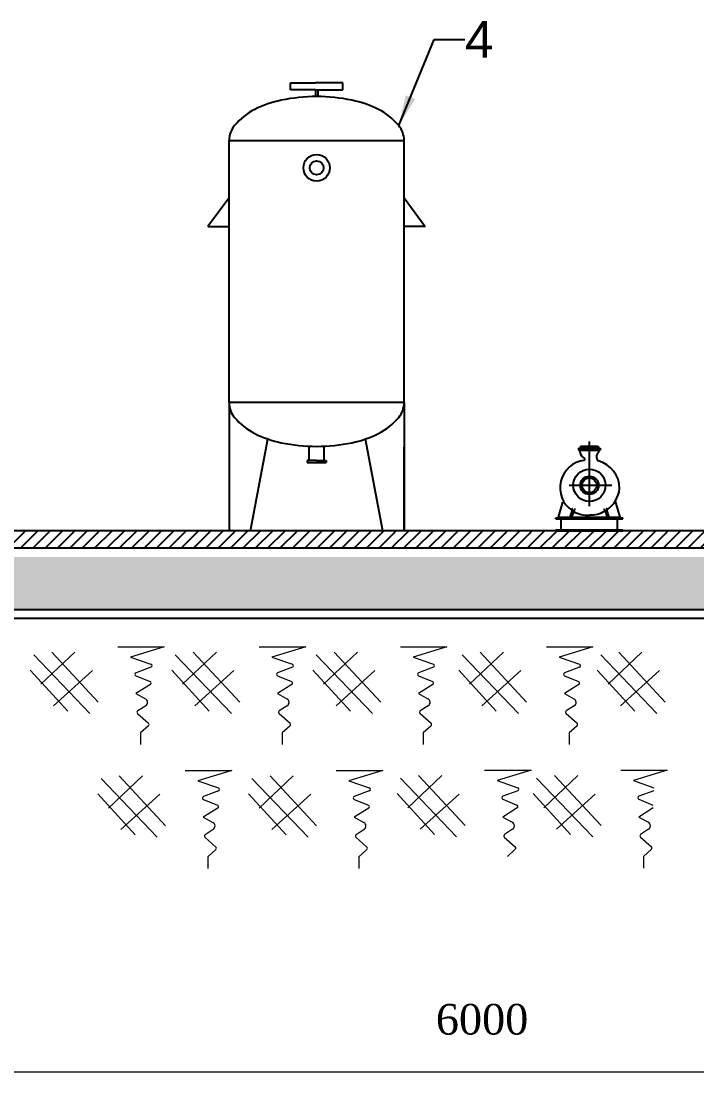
# Model space of a CAD drawing. Header units: inches. Extents: x 102447 to 288095, y 37526 to 105682.
# Drawn here: x 107217 to 107880, y 76826 to 77856 of the extents above; entities that cross this region are included whole.
import ezdxf

# ---------------------------------------------------------------- set-up
doc = ezdxf.new("R2010")
doc.units = ezdxf.units.IN
doc.header["$LTSCALE"] = 200
doc.header["$MEASUREMENT"] = 0
for name, pattern in [('CENTER', [17.5, 13, -1.5, 1.5, -1.5]), ('DASHED2', [0.375, 0.25, -0.125]), ('HIDDENX2', [0.75, 0.5, -0.25])]:
    doc.linetypes.add(name, pattern=pattern)
for name, color, linetype, lineweight in [('cat', 5, 'DASHED2', 25), ('KI HIEU', 40, 'Continuous', 25), ('kich thuoc', 112, 'Continuous', 18), ('nen', 30, 'Continuous', 20)]:
    doc.layers.add(name, color=color, linetype=linetype, lineweight=lineweight)
doc.styles.get("Standard").update_dxf_attribs({"font": 'Font - TrueType - Arial.ttf'})
doc.dimstyles.get("Standard").update_dxf_attribs({"dimtxt": 30, "dimasz": 30, "dimexe": 0.18, "dimexo": 0.0625, "dimgap": 1, "dimtad": 1, "dimtoh": 1, "dimdec": 0, "dimzin": 0, "dimdsep": 46, "dimtxsty": 'Standard', "dimcen": 0.09, "dimadec": 0, "dimazin": 0, "dimtfac": 1, "dimtdec": 0, "dimtofl": 0, "dimtmove": 0, "dimatfit": 3, "dimfxl": 1, "dimtolj": 1, "dimtzin": 0, "dimarcsym": 0})
pattern_1 = [(45, (74868.65, 69824.75), (-6.0569414, 6.0569414), [])]

# ---------------------------------------------------------------- blocks, each defined once
blk = doc.blocks.new('PUMP-5-F')
at = {"color": 8, "linetype": 'CENTER', "ltscale": 0.1}
for p, q in [((0, -0.2), (0, 0.42)), ((-0.194, 0), (0.214, 0))]:
    blk.add_line(p, q, dxfattribs=at)
for p, q in [((-0.104, 0.355), (0.104, 0.355)), ((-0.104, 0.355), (-0.104, 0.335)), ((-0.104, 0.335), (0.104, 0.335)), ((-0.089, 0.315), (-0.092, 0.335)), ((-0.084, 0.375), (0.084, 0.375)), ((-0.084, 0.375), (-0.084, 0.355)), ((0.084, 0.375), (0.084, 0.355)), ((0.089, 0.315), (0.089, 0.335)), ((0.104, 0.355), (0.104, 0.335)), ((-0.295, -0.304), (-0.253, -0.16)), ((0.295, -0.304), (0.25, -0.15)), ((-0.165, -0.238), (-0.186, -0.304)), ((-0.15, -0.243), (-0.17, -0.304)), ((0.15, -0.243), (0.17, -0.304)), ((0.165, -0.238), (0.186, -0.304)), ((-0.32, -0.32), (-0.32, -0.31)), ((-0.32, -0.31), (0.32, -0.31)), ((-0.32, -0.32), (0.32, -0.32)), ((-0.295, -0.304), (0.295, -0.304)), ((-0.27, -0.425), (-0.27, -0.32)), ((0.27, -0.425), (0.27, -0.32)), ((0.32, -0.32), (0.32, -0.31)), ((-0.32, -0.425), (0.32, -0.425)), ((-0.32, -0.435), (-0.32, -0.425)), ((-0.32, -0.435), (0.32, -0.435)), ((0.32, -0.435), (0.32, -0.425))]:
    blk.add_line(p, q)
for radius in [0.154, 0.0878, 0.0706]:
    blk.add_circle((0, 0), radius)
for centre, radius, start, end in [((-0.012, 0.328), 0.0787, 189.3044, 241.7281), ((0.119, 0.273), 0.0518, 126.0695, 228.3449), ((-0.017, -0.023), 0.264, 96.9255, 235.7497), ((-0.055, 0.249), 0.0117, 303.9544, 56.0456), ((0.011, -0.033), 0.278, 0.3028, 74.4939), ((0.01, -0.003), 0.28, 303.4296, 354.1995), ((-0.18, -0.232), 0.0169, 336.5811, 49.1689), ((-0.017, 0.001), 0.286, 241.6313, 273.3611), ((-0.137, -0.245), 0.0136, 76.3265, 170.9387), ((0.005, 0.005), 0.289, 268.948, 300.2335), ((0.137, -0.245), 0.0136, 9.0613, 103.6735), ((0.18, -0.232), 0.0169, 130.8311, 203.4189)]:
    blk.add_arc(centre, radius, start, end)

msp = doc.modelspace()

# ---------------------------------------------------------------- hatches: boundary and pattern name
at = {"layer": 'cat'}
h = msp.add_hatch(dxfattribs=at)
h.set_pattern_fill('ANSI31', color=256, scale=68.526469, style=0)
h.set_pattern_definition([(45, (73707.245, 69821.266), (-6.0569414, 6.0569414), [])])
edge = h.paths.add_edge_path()
edge.add_line((104865.1, 77346.3), (106052.1, 77346.3))
h.paths.add_polyline_path([(109134.6, 77356.6), (109134.6, 77339.5), (110059.7, 77339.5), (110059.7, 77356.6)])
h = msp.add_hatch(dxfattribs=at)
h.set_pattern_fill('ANSI31', color=256, scale=68.526469, style=0)
h.set_pattern_definition(pattern_1)
edge = h.paths.add_edge_path()
edge.add_line((106026.5, 77349.8), (107213.5, 77349.8))
h.paths.add_polyline_path([(110162.5, 77356.6), (110162.5, 77339.5), (111087.6, 77339.5), (111087.6, 77356.6)])
h = msp.add_hatch(dxfattribs=at)
h.set_pattern_fill('ANSI31', color=256, scale=68.526469, style=0)
h.set_pattern_definition([(45, (74514.543, 69825.52), (-6.0569414, 6.0569414), [])])
edge = h.paths.add_edge_path()
edge.add_line((111785.9, 77350.6), (110598.8, 77350.6))
h.paths.add_polyline_path([(106976, 77339.5), (106976, 77356.6), (106894.9, 77356.6), (106878, 77339.5)])
h = msp.add_hatch(dxfattribs=at)
h.set_pattern_fill('ANSI31', color=256, scale=68.526469, style=0)
h.set_pattern_definition(pattern_1)
edge = h.paths.add_edge_path()
edge.add_line((112140, 77349.8), (110953, 77349.8))
h.paths.add_polyline_path([(108003.9, 77356.6), (108003.9, 77339.5), (107078.8, 77339.5), (107078.8, 77356.6)])
at = {"layer": 'KI HIEU', "linetype": 'HIDDENX2', "ltscale": 100}
h = msp.add_hatch(dxfattribs=at)
h.set_pattern_fill('AR-CONC', color=256, scale=11.421078, style=0)
h.set_pattern_definition([(50, (66190.465, 69974.37), (81.91885, -7.16697), [8.56581, -94.2239]), (355, (66190.465, 69974.37), (-15.8469, 85.90845), [6.85265, -75.37912]), (100.4514, (66197.29, 69973.775), (66.07201, 78.74143), [7.27982, -80.07799]), (46.1842, (66190.46, 69997.21), (121.89044, -18.90406), [12.8487, -141.33584]), (96.6356, (66200.62, 69995.64), (106.74856, 111.25476), [10.91973, -120.11696]), (351.1842, (66190.46, 69997.21), (106.74847, 111.25485), [10.27897, -113.06867]), (21, (66201.886, 69991.504), (68.17322, -45.98342), [8.56581, -94.2239]), (326, (66201.89, 69991.504), (27.78923, 82.81995), [6.85265, -75.37912]), (71.4514, (66207.57, 69987.67), (95.96248, 36.83646), [7.27982, -80.07799]), (37.5, (66190.465, 69974.373), (1.388787, 38.020068), [0, -74.46543, 0, -76.521224, 0, -75.664643]), (7.5, (66190.465, 69974.373), (30.045378, 45.04607), [0, -43.62852, 0, -72.75227, 0, -28.838223]), (327.5, (66164.996, 69974.373), (60.968278, -2.57601), [0, -28.552696, 0, -89.08441, 0, -118.20816]), (317.5, (66153.575, 69974.373), (66.60615, 11.43307), [0, -37.118504, 0, -59.161185, 0, -83.944925])])
h.paths.add_polyline_path([(108106.7, 77279.5), (108106.7, 77330.9), (109031.8, 77330.9), (109031.8, 77279.5)])
h.paths.add_polyline_path([(107078.8, 77279.5), (107078.8, 77330.9), (108003.9, 77330.9), (108003.9, 77279.5)])

# ---------------------------------------------------------------- linework, layer by layer
for p, q in [((107481.4, 77788.8), (107481.4, 77795.6)), ((107481.4, 77795.6), (107506, 77795.6)), ((107532.8, 77795.6), (107506, 77795.6)), ((107532.8, 77788.8), (107532.8, 77795.6)), ((107506, 77788.8), (107481.4, 77788.8)), ((107506, 77788.8), (107506, 77782.1)), ((107506, 77788.8), (107532.8, 77788.8)), ((107508.2, 77788.8), (107508.2, 77782.1)), ((107421.5, 77482.2), (107421.5, 77739.2)), ((107592.9, 77482.2), (107592.9, 77739.2)), ((107421.5, 77683), (107400.7, 77654.8)), ((107592.9, 77683), (107613.6, 77654.8)), ((107400.7, 77654.8), (107421.5, 77654.8)), ((107613.6, 77654.8), (107592.9, 77654.8)), ((107421.5, 77482.2), (107421.5, 77356.6)), ((107592.9, 77482.2), (107592.9, 77356.6)), ((107442.5, 77356.6), (107459.2, 77446.5)), ((107571.9, 77356.6), (107555.1, 77446.5)), ((107499.9, 77425.5), (107499.9, 77439.5)), ((107514.5, 77425.5), (107514.5, 77439.5)), ((107592.9, 77356.6), (107592.9, 77438.5)), ((107507.2, 77425.5), (107497.8, 77425.5)), ((107497.8, 77425.5), (107497.8, 77423.5)), ((107497.8, 77423.5), (107516.5, 77423.5)), ((107507.2, 77425.5), (107516.5, 77425.5)), ((107516.5, 77425.5), (107516.5, 77423.5)), ((108003.9, 77356.6), (107078.8, 77356.6)), ((109134.6, 77339.5), (107078.8, 77339.5)), ((107078.8, 77279.5), (108003.9, 77279.5)), ((107078.8, 77270.9), (108003.9, 77270.9))]:
    msp.add_line(p, q)
for points in [[(107421.5, 77739.2), (107592.9, 77739.2, 0.174705), (107587.6, 77753.7, 0.104203), (107567.8, 77769.5, 0.064948), (107541.8, 77778.5, 0.051099), (107507.2, 77782.1, 0.051099), (107472.5, 77778.5, 0.064948), (107446.6, 77769.5, 0.104203), (107426.7, 77753.7, 0.174705)], [(107592.9, 77482.2), (107421.5, 77482.2, 0.174705), (107426.7, 77467.6, 0.104203), (107446.6, 77451.9, 0.064948), (107472.5, 77442.9, 0.051099), (107507.2, 77439.3, 0.051099), (107541.8, 77442.9, 0.064948), (107567.8, 77451.9, 0.104203), (107587.6, 77467.6, 0.174705)]]:
    msp.add_lwpolyline(points, format="xyb", close=True)
for radius in [13, 13, 6.79]:
    msp.add_circle((107507.2, 77712.3), radius)
at = {"layer": 'kich thuoc', "linetype": 'Continuous', "lineweight": 20}
msp.add_line((107027.4, 76826.2), (107996.3, 76826.2), dxfattribs=at)
at = {"layer": 'nen', "linetype": 'ByBlock', "ltscale": 15}
for p, q in [((107270.3, 77237.6), (107237, 77206.1)), ((107270.3, 77237.6), (107237, 77206.1)), ((107247.5, 77237.6), (107293.1, 77188.6)), ((107247.5, 77237.6), (107293.1, 77188.6)), ((107312.4, 77242.9), (107357.9, 77242.9)), ((107312.4, 77242.9), (107357.9, 77242.9)), ((107357.9, 77242.9), (107324.8, 77232.7)), ((107357.9, 77242.9), (107324.8, 77232.7)), ((107409, 77237.6), (107375.7, 77206.1)), ((107409, 77237.6), (107375.7, 77206.1)), ((107386.2, 77237.6), (107431.8, 77188.6)), ((107386.2, 77237.6), (107431.8, 77188.6)), ((107451, 77242.9), (107496.6, 77242.9)), ((107451, 77242.9), (107496.6, 77242.9)), ((107496.6, 77242.9), (107463.4, 77232.7)), ((107496.6, 77242.9), (107463.4, 77232.7)), ((107547.2, 77237.6), (107513.9, 77206.1)), ((107547.2, 77237.6), (107513.9, 77206.1)), ((107524.4, 77237.6), (107570, 77188.6)), ((107524.4, 77237.6), (107570, 77188.6)), ((107589.2, 77242.9), (107634.8, 77242.9)), ((107589.2, 77242.9), (107634.8, 77242.9)), ((107634.8, 77242.9), (107601.7, 77232.7)), ((107634.8, 77242.9), (107601.7, 77232.7)), ((107690.3, 77237.6), (107657, 77206.1)), ((107690.3, 77237.6), (107657, 77206.1)), ((107667.5, 77237.6), (107713, 77188.6)), ((107667.5, 77237.6), (107713, 77188.6)), ((107732.3, 77242.9), (107777.9, 77242.9)), ((107732.3, 77242.9), (107777.9, 77242.9)), ((107777.9, 77242.9), (107744.7, 77232.7)), ((107777.9, 77242.9), (107744.7, 77232.7)), ((107826, 77237.6), (107792.8, 77206.1)), ((107826, 77237.6), (107792.8, 77206.1)), ((107803.3, 77237.6), (107848.8, 77188.6)), ((107803.3, 77237.6), (107848.8, 77188.6)), ((107229.9, 77235.1), (107284.9, 77177.6)), ((107229.9, 77235.1), (107284.9, 77177.6)), ((107324.8, 77232.7), (107344.8, 77225.8)), ((107324.8, 77232.7), (107344.8, 77225.8)), ((107368.5, 77235.1), (107423.6, 77177.6)), ((107368.5, 77235.1), (107423.6, 77177.6)), ((107463.4, 77232.7), (107483.5, 77225.8)), ((107463.4, 77232.7), (107483.5, 77225.8)), ((107506.8, 77235.1), (107561.8, 77177.6)), ((107506.8, 77235.1), (107561.8, 77177.6)), ((107601.7, 77232.7), (107621.7, 77225.8)), ((107601.7, 77232.7), (107621.7, 77225.8)), ((107649.8, 77235.1), (107704.9, 77177.6)), ((107649.8, 77235.1), (107704.9, 77177.6)), ((107744.7, 77232.7), (107764.8, 77225.8)), ((107744.7, 77232.7), (107764.8, 77225.8)), ((107785.6, 77235.1), (107840.7, 77177.6)), ((107785.6, 77235.1), (107840.7, 77177.6)), ((107226.5, 77220.1), (107263.3, 77179.9)), ((107226.5, 77220.1), (107263.3, 77179.9)), ((107287.4, 77219.5), (107249.3, 77185.1)), ((107287.4, 77219.5), (107249.3, 77185.1)), ((107344.8, 77222.8), (107330.2, 77217.4)), ((107344.8, 77222.8), (107330.2, 77217.4)), ((107365.2, 77220.1), (107402, 77179.9)), ((107365.2, 77220.1), (107402, 77179.9)), ((107426.1, 77219.5), (107387.9, 77185.1)), ((107426.1, 77219.5), (107387.9, 77185.1)), ((107483.5, 77222.8), (107468.8, 77217.4)), ((107483.5, 77222.8), (107468.8, 77217.4)), ((107503.4, 77220.1), (107540.2, 77179.9)), ((107503.4, 77220.1), (107540.2, 77179.9)), ((107564.3, 77219.5), (107526.2, 77185.1)), ((107564.3, 77219.5), (107526.2, 77185.1)), ((107621.7, 77222.8), (107607.1, 77217.4)), ((107621.7, 77222.8), (107607.1, 77217.4)), ((107646.5, 77220.1), (107683.2, 77179.9)), ((107646.5, 77220.1), (107683.2, 77179.9)), ((107707.4, 77219.5), (107669.2, 77185.1)), ((107707.4, 77219.5), (107669.2, 77185.1)), ((107764.8, 77222.8), (107750.1, 77217.4)), ((107764.8, 77222.8), (107750.1, 77217.4)), ((107782.2, 77220.1), (107819, 77179.9)), ((107782.2, 77220.1), (107819, 77179.9)), ((107843.2, 77219.5), (107805, 77185.1)), ((107843.2, 77219.5), (107805, 77185.1)), ((107330.1, 77214.5), (107343.9, 77208.8)), ((107330.1, 77214.5), (107343.9, 77208.8)), ((107344.2, 77206), (107330.1, 77197.1)), ((107344.2, 77206), (107330.1, 77197.1)), ((107468.8, 77214.5), (107482.6, 77208.8)), ((107468.8, 77214.5), (107482.6, 77208.8)), ((107482.9, 77206), (107468.8, 77197.1)), ((107482.9, 77206), (107468.8, 77197.1)), ((107607, 77214.5), (107620.8, 77208.8)), ((107607, 77214.5), (107620.8, 77208.8)), ((107621.1, 77206), (107607, 77197.1)), ((107621.1, 77206), (107607, 77197.1)), ((107764.1, 77206), (107750, 77197.1)), ((107764.1, 77206), (107750, 77197.1)), ((107750.1, 77214.5), (107763.9, 77208.8)), ((107750.1, 77214.5), (107763.9, 77208.8)), ((107330.1, 77197.1), (107339.4, 77191.9)), ((107330.1, 77197.1), (107339.4, 77191.9)), ((107468.8, 77197.1), (107478.1, 77191.9)), ((107468.8, 77197.1), (107478.1, 77191.9)), ((107607, 77197.1), (107616.3, 77191.9)), ((107607, 77197.1), (107616.3, 77191.9)), ((107750, 77197.1), (107759.4, 77191.9)), ((107750, 77197.1), (107759.4, 77191.9)), ((107339.7, 77185.1), (107331.8, 77180)), ((107339.7, 77185.1), (107331.8, 77180)), ((107478.4, 77185.1), (107470.5, 77180)), ((107478.4, 77185.1), (107470.5, 77180)), ((107616.6, 77185.1), (107608.7, 77180)), ((107616.6, 77185.1), (107608.7, 77180)), ((107759.6, 77185.1), (107751.8, 77180)), ((107759.6, 77185.1), (107751.8, 77180)), ((107331.6, 77177.5), (107342.4, 77167.9)), ((107331.6, 77177.5), (107342.4, 77167.9)), ((107470.3, 77177.5), (107481.1, 77167.9)), ((107470.3, 77177.5), (107481.1, 77167.9)), ((107608.5, 77177.5), (107619.3, 77167.9)), ((107608.5, 77177.5), (107619.3, 77167.9)), ((107751.6, 77177.5), (107762.4, 77167.9)), ((107751.6, 77177.5), (107762.4, 77167.9)), ((107342.4, 77165.5), (107334.6, 77158.4)), ((107342.4, 77165.5), (107334.6, 77158.4)), ((107481.1, 77165.5), (107473.3, 77158.4)), ((107481.1, 77165.5), (107473.3, 77158.4)), ((107619.3, 77165.5), (107611.5, 77158.4)), ((107619.3, 77165.5), (107611.5, 77158.4)), ((107762.4, 77165.5), (107754.6, 77158.4)), ((107762.4, 77165.5), (107754.6, 77158.4)), ((107334.6, 77158.4), (107334.6, 77147)), ((107334.6, 77158.4), (107334.6, 77147)), ((107473.3, 77158.4), (107473.3, 77147)), ((107473.3, 77158.4), (107473.3, 77147)), ((107611.5, 77158.4), (107611.5, 77147)), ((107611.5, 77158.4), (107611.5, 77147)), ((107754.6, 77158.4), (107754.6, 77147)), ((107754.6, 77158.4), (107754.6, 77147)), ((107295.9, 77113.9), (107351, 77056.4)), ((107295.9, 77113.9), (107351, 77056.4)), ((107336.4, 77116.4), (107303.1, 77084.8)), ((107336.4, 77116.4), (107303.1, 77084.8)), ((107313.6, 77116.4), (107359.1, 77067.3)), ((107313.6, 77116.4), (107359.1, 77067.3)), ((107378.4, 77121.6), (107424, 77121.6)), ((107378.4, 77121.6), (107424, 77121.6)), ((107424, 77121.6), (107390.8, 77111.4)), ((107424, 77121.6), (107390.8, 77111.4)), ((107443.8, 77113.9), (107498.9, 77056.4)), ((107443.8, 77113.9), (107498.9, 77056.4)), ((107484.3, 77116.4), (107451, 77084.8)), ((107484.3, 77116.4), (107451, 77084.8)), ((107461.5, 77116.4), (107507.1, 77067.3)), ((107461.5, 77116.4), (107507.1, 77067.3)), ((107526.3, 77121.6), (107571.9, 77121.6)), ((107526.3, 77121.6), (107571.9, 77121.6)), ((107571.9, 77121.6), (107538.7, 77111.4)), ((107571.9, 77121.6), (107538.7, 77111.4)), ((107589.3, 77114.1), (107644.4, 77056.6)), ((107589.3, 77114.1), (107644.4, 77056.6)), ((107629.8, 77116.6), (107596.5, 77085.1)), ((107629.8, 77116.6), (107596.5, 77085.1)), ((107607, 77116.6), (107652.6, 77067.6)), ((107607, 77116.6), (107652.6, 77067.6)), ((107671.8, 77121.8), (107717.4, 77121.8)), ((107671.8, 77121.8), (107717.4, 77121.8)), ((107717.4, 77121.8), (107684.2, 77111.7)), ((107717.4, 77121.8), (107684.2, 77111.7)), ((107722.7, 77114.1), (107777.8, 77056.6)), ((107722.7, 77114.1), (107777.8, 77056.6)), ((107763.1, 77116.6), (107729.8, 77085.1)), ((107763.1, 77116.6), (107729.8, 77085.1)), ((107740.4, 77116.6), (107785.9, 77067.6)), ((107740.4, 77116.6), (107785.9, 77067.6)), ((107805.2, 77121.8), (107850.8, 77121.8)), ((107805.2, 77121.8), (107850.8, 77121.8)), ((107805.2, 77121.8), (107850.8, 77121.8)), ((107805.2, 77121.8), (107850.8, 77121.8)), ((107850.8, 77121.8), (107817.6, 77111.7)), ((107850.8, 77121.8), (107817.6, 77111.7)), ((107850.8, 77121.8), (107817.6, 77111.7)), ((107850.8, 77121.8), (107817.6, 77111.7)), ((107390.8, 77111.4), (107410.9, 77104.6)), ((107390.8, 77111.4), (107410.9, 77104.6)), ((107538.7, 77111.4), (107558.8, 77104.6)), ((107538.7, 77111.4), (107558.8, 77104.6)), ((107684.2, 77111.7), (107704.3, 77104.8)), ((107684.2, 77111.7), (107704.3, 77104.8)), ((107817.6, 77111.7), (107837.6, 77104.8)), ((107817.6, 77111.7), (107837.6, 77104.8)), ((107817.6, 77111.7), (107837.6, 77104.8)), ((107817.6, 77111.7), (107837.6, 77104.8)), ((107292.6, 77098.9), (107329.4, 77058.6)), ((107292.6, 77098.9), (107329.4, 77058.6)), ((107353.5, 77098.3), (107315.3, 77063.8)), ((107353.5, 77098.3), (107315.3, 77063.8)), ((107410.9, 77101.6), (107396.2, 77096.2)), ((107410.9, 77101.6), (107396.2, 77096.2)), ((107396.2, 77093.2), (107410, 77087.6)), ((107396.2, 77093.2), (107410, 77087.6)), ((107440.5, 77098.9), (107477.3, 77058.6)), ((107440.5, 77098.9), (107477.3, 77058.6)), ((107501.4, 77098.3), (107463.3, 77063.8)), ((107501.4, 77098.3), (107463.3, 77063.8)), ((107558.8, 77101.6), (107544.1, 77096.2)), ((107558.8, 77101.6), (107544.1, 77096.2)), ((107544.1, 77093.2), (107557.9, 77087.6)), ((107544.1, 77093.2), (107557.9, 77087.6)), ((107586, 77099.1), (107622.8, 77058.8)), ((107586, 77099.1), (107622.8, 77058.8)), ((107646.9, 77098.5), (107608.7, 77064.1)), ((107646.9, 77098.5), (107608.7, 77064.1)), ((107704.3, 77101.8), (107689.6, 77096.4)), ((107704.3, 77101.8), (107689.6, 77096.4)), ((107689.6, 77093.4), (107703.4, 77087.8)), ((107689.6, 77093.4), (107703.4, 77087.8)), ((107719.3, 77099.1), (107756.1, 77058.8)), ((107719.3, 77099.1), (107756.1, 77058.8)), ((107780.2, 77098.5), (107742.1, 77064.1)), ((107780.2, 77098.5), (107742.1, 77064.1)), ((107837.7, 77101.8), (107823, 77096.4)), ((107837.7, 77101.8), (107823, 77096.4)), ((107837.7, 77101.8), (107823, 77096.4)), ((107837.7, 77101.8), (107823, 77096.4)), ((107823, 77093.4), (107836.8, 77087.8)), ((107823, 77093.4), (107836.8, 77087.8)), ((107823, 77093.4), (107836.8, 77087.8)), ((107823, 77093.4), (107836.8, 77087.8)), ((107410.2, 77084.8), (107396.1, 77075.8)), ((107410.2, 77084.8), (107396.1, 77075.8)), ((107558.2, 77084.8), (107544.1, 77075.8)), ((107558.2, 77084.8), (107544.1, 77075.8)), ((107703.7, 77085), (107689.6, 77076)), ((107703.7, 77085), (107689.6, 77076)), ((107837, 77085), (107822.9, 77076)), ((107837, 77085), (107822.9, 77076)), ((107837, 77085), (107822.9, 77076)), ((107837, 77085), (107822.9, 77076)), ((107396.1, 77075.8), (107405.5, 77070.7)), ((107396.1, 77075.8), (107405.5, 77070.7)), ((107544.1, 77075.8), (107553.4, 77070.7)), ((107544.1, 77075.8), (107553.4, 77070.7)), ((107689.6, 77076), (107698.9, 77070.9)), ((107689.6, 77076), (107698.9, 77070.9)), ((107822.9, 77076), (107832.3, 77070.9)), ((107822.9, 77076), (107832.3, 77070.9)), ((107822.9, 77076), (107832.3, 77070.9)), ((107822.9, 77076), (107832.3, 77070.9)), ((107405.7, 77063.8), (107397.9, 77058.7)), ((107405.7, 77063.8), (107397.9, 77058.7)), ((107553.7, 77063.8), (107545.8, 77058.7)), ((107553.7, 77063.8), (107545.8, 77058.7)), ((107699.1, 77064), (107691.3, 77059)), ((107699.1, 77064), (107691.3, 77059)), ((107832.5, 77064), (107824.7, 77059)), ((107832.5, 77064), (107824.7, 77059)), ((107832.5, 77064), (107824.7, 77059)), ((107832.5, 77064), (107824.7, 77059)), ((107397.7, 77056.2), (107408.5, 77046.6)), ((107397.7, 77056.2), (107408.5, 77046.6)), ((107545.6, 77056.2), (107556.4, 77046.6)), ((107545.6, 77056.2), (107556.4, 77046.6)), ((107691.1, 77056.4), (107701.9, 77046.9)), ((107691.1, 77056.4), (107701.9, 77046.9)), ((107824.5, 77056.4), (107835.3, 77046.9)), ((107824.5, 77056.4), (107835.3, 77046.9)), ((107824.5, 77056.4), (107835.3, 77046.9)), ((107824.5, 77056.4), (107835.3, 77046.9)), ((107408.5, 77044.3), (107400.7, 77037.1)), ((107408.5, 77044.3), (107400.7, 77037.1)), ((107556.4, 77044.3), (107548.6, 77037.1)), ((107556.4, 77044.3), (107548.6, 77037.1)), ((107701.9, 77044.5), (107694.1, 77037.3)), ((107701.9, 77044.5), (107694.1, 77037.3)), ((107835.3, 77044.5), (107827.5, 77037.3)), ((107835.3, 77044.5), (107827.5, 77037.3)), ((107835.3, 77044.5), (107827.5, 77037.3)), ((107835.3, 77044.5), (107827.5, 77037.3)), ((107400.7, 77037.1), (107400.7, 77025.7)), ((107400.7, 77037.1), (107400.7, 77025.7)), ((107548.6, 77037.1), (107548.6, 77025.7)), ((107548.6, 77037.1), (107548.6, 77025.7)), ((107827.5, 77037.3), (107827.5, 77026)), ((107827.5, 77037.3), (107827.5, 77026)), ((107827.5, 77037.3), (107827.5, 77026)), ((107827.5, 77037.3), (107827.5, 77026))]:
    msp.add_line(p, q, dxfattribs=at)
for centre, radius, start, end in [((107330.7, 77215.9), 1.6, 110.1172, 247.8543), ((107330.7, 77215.9), 1.6, 110.1172, 247.8543), ((107344.3, 77224.3), 1.6, 290.1172, 71.0478), ((107344.3, 77224.3), 1.6, 290.1172, 71.0478), ((107469.4, 77215.9), 1.6, 110.1172, 247.8543), ((107469.4, 77215.9), 1.6, 110.1172, 247.8543), ((107483, 77224.3), 1.6, 290.1172, 71.0478), ((107483, 77224.3), 1.6, 290.1172, 71.0478), ((107607.6, 77215.9), 1.6, 110.1172, 247.8543), ((107607.6, 77215.9), 1.6, 110.1172, 247.8543), ((107621.2, 77224.3), 1.6, 290.1172, 71.0478), ((107621.2, 77224.3), 1.6, 290.1172, 71.0478), ((107750.7, 77215.9), 1.6, 110.1172, 247.8543), ((107750.7, 77215.9), 1.6, 110.1172, 247.8543), ((107764.3, 77224.3), 1.6, 290.1172, 71.0478), ((107764.3, 77224.3), 1.6, 290.1172, 71.0478), ((107343.3, 77207.4), 1.6, 302.4444, 67.8543), ((107343.3, 77207.4), 1.6, 302.4444, 67.8543), ((107482, 77207.4), 1.6, 302.4444, 67.8543), ((107482, 77207.4), 1.6, 302.4444, 67.8543), ((107620.2, 77207.4), 1.6, 302.4444, 67.8543), ((107620.2, 77207.4), 1.6, 302.4444, 67.8543), ((107763.3, 77207.4), 1.6, 302.4444, 67.8543), ((107763.3, 77207.4), 1.6, 302.4444, 67.8543), ((107337.5, 77188.4), 3.99, 302.9968, 61.2142), ((107337.5, 77188.4), 3.99, 302.9968, 61.2142), ((107476.2, 77188.4), 3.99, 302.9968, 61.2142), ((107476.2, 77188.4), 3.99, 302.9968, 61.2142), ((107614.4, 77188.4), 3.99, 302.9968, 61.2142), ((107614.4, 77188.4), 3.99, 302.9968, 61.2142), ((107757.5, 77188.4), 3.99, 302.9968, 61.2142), ((107757.5, 77188.4), 3.99, 302.9968, 61.2142), ((107332.7, 77178.7), 1.6, 122.9968, 228.3959), ((107332.7, 77178.7), 1.6, 122.9968, 228.3959), ((107471.4, 77178.7), 1.6, 122.9968, 228.3959), ((107471.4, 77178.7), 1.6, 122.9968, 228.3959), ((107609.6, 77178.7), 1.6, 122.9968, 228.3959), ((107609.6, 77178.7), 1.6, 122.9968, 228.3959), ((107752.7, 77178.7), 1.6, 122.9968, 228.3959), ((107752.7, 77178.7), 1.6, 122.9968, 228.3959), ((107341.4, 77166.7), 1.6, 312.4809, 48.3959), ((107341.4, 77166.7), 1.6, 312.4809, 48.3959), ((107480, 77166.7), 1.6, 312.4809, 48.3959), ((107480, 77166.7), 1.6, 312.4809, 48.3959), ((107618.3, 77166.7), 1.6, 312.4809, 48.3959), ((107618.3, 77166.7), 1.6, 312.4809, 48.3959), ((107761.3, 77166.7), 1.6, 312.4809, 48.3959), ((107761.3, 77166.7), 1.6, 312.4809, 48.3959), ((107410.4, 77103.1), 1.6, 290.1172, 71.0478), ((107410.4, 77103.1), 1.6, 290.1172, 71.0478), ((107558.3, 77103.1), 1.6, 290.1172, 71.0478), ((107558.3, 77103.1), 1.6, 290.1172, 71.0478), ((107703.8, 77103.3), 1.6, 290.1172, 71.0478), ((107703.8, 77103.3), 1.6, 290.1172, 71.0478), ((107396.8, 77094.7), 1.6, 110.1172, 247.8543), ((107396.8, 77094.7), 1.6, 110.1172, 247.8543), ((107544.7, 77094.7), 1.6, 110.1172, 247.8543), ((107544.7, 77094.7), 1.6, 110.1172, 247.8543), ((107690.2, 77094.9), 1.6, 110.1172, 247.8543), ((107690.2, 77094.9), 1.6, 110.1172, 247.8543), ((107823.6, 77094.9), 1.6, 110.1172, 247.8543), ((107823.6, 77094.9), 1.6, 110.1172, 247.8543), ((107823.6, 77094.9), 1.6, 110.1172, 247.8543), ((107823.6, 77094.9), 1.6, 110.1172, 247.8543), ((107409.4, 77086.1), 1.6, 302.4444, 67.8543), ((107409.4, 77086.1), 1.6, 302.4444, 67.8543), ((107557.3, 77086.1), 1.6, 302.4444, 67.8543), ((107557.3, 77086.1), 1.6, 302.4444, 67.8543), ((107702.8, 77086.3), 1.6, 302.4444, 67.8543), ((107702.8, 77086.3), 1.6, 302.4444, 67.8543), ((107403.6, 77067.2), 3.99, 302.9968, 61.2142), ((107403.6, 77067.2), 3.99, 302.9968, 61.2142), ((107551.5, 77067.2), 3.99, 302.9968, 61.2142), ((107551.5, 77067.2), 3.99, 302.9968, 61.2142), ((107697, 77067.4), 3.99, 302.9968, 61.2142), ((107697, 77067.4), 3.99, 302.9968, 61.2142), ((107830.3, 77067.4), 3.99, 302.9968, 61.2142), ((107830.3, 77067.4), 3.99, 302.9968, 61.2142), ((107398.8, 77057.4), 1.6, 122.9968, 228.3959), ((107398.8, 77057.4), 1.6, 122.9968, 228.3959), ((107546.7, 77057.4), 1.6, 122.9968, 228.3959), ((107546.7, 77057.4), 1.6, 122.9968, 228.3959), ((107692.2, 77057.6), 1.6, 122.9968, 228.3959), ((107692.2, 77057.6), 1.6, 122.9968, 228.3959), ((107825.6, 77057.6), 1.6, 122.9968, 228.3959), ((107825.6, 77057.6), 1.6, 122.9968, 228.3959), ((107825.6, 77057.6), 1.6, 122.9968, 228.3959), ((107825.6, 77057.6), 1.6, 122.9968, 228.3959), ((107407.4, 77045.4), 1.6, 312.4809, 48.3959), ((107407.4, 77045.4), 1.6, 312.4809, 48.3959), ((107555.3, 77045.4), 1.6, 312.4809, 48.3959), ((107555.3, 77045.4), 1.6, 312.4809, 48.3959), ((107700.8, 77045.7), 1.6, 312.4809, 48.3959), ((107700.8, 77045.7), 1.6, 312.4809, 48.3959), ((107834.2, 77045.7), 1.6, 312.4809, 48.3959), ((107834.2, 77045.7), 1.6, 312.4809, 48.3959)]:
    msp.add_arc(centre, radius, start, end, dxfattribs=at)

# ---------------------------------------------------------------- block references
at = {"xscale": 102.4006919116371, "yscale": 102.4006919116371, "zscale": 102.4006919116371}
msp.add_blockref('PUMP-5-F', (107774.5, 77401.1), dxfattribs=at)

# ---------------------------------------------------------------- texts
at = {"insert": (107652.5, 77856.1), "char_height": 36, "width": 49.267, "attachment_point": 1}
msp.add_mtext('\\A1;4', dxfattribs=at)
at = {"layer": 'kich thuoc', "linetype": 'Continuous', "lineweight": 20, "insert": (107669.3, 76877.6), "char_height": 30, "attachment_point": 5}
msp.add_mtext('{\\fTimes New Roman|b0|i0|c0|p18;6000}', dxfattribs=at)

# ---------------------------------------------------------------- leaders
at = {"annotation_type": 0, "has_hookline": 1, "hookline_direction": 0, "text_width": 24.9}
msp.add_leader([(107587.6, 77753.7), (107622.4, 77838.1), (107652.4, 77838.1)], dimstyle='Standard', override={"dimgap": 0.09, "dimtad": 0}, dxfattribs=at)

doc.saveas('drawing.dxf')
